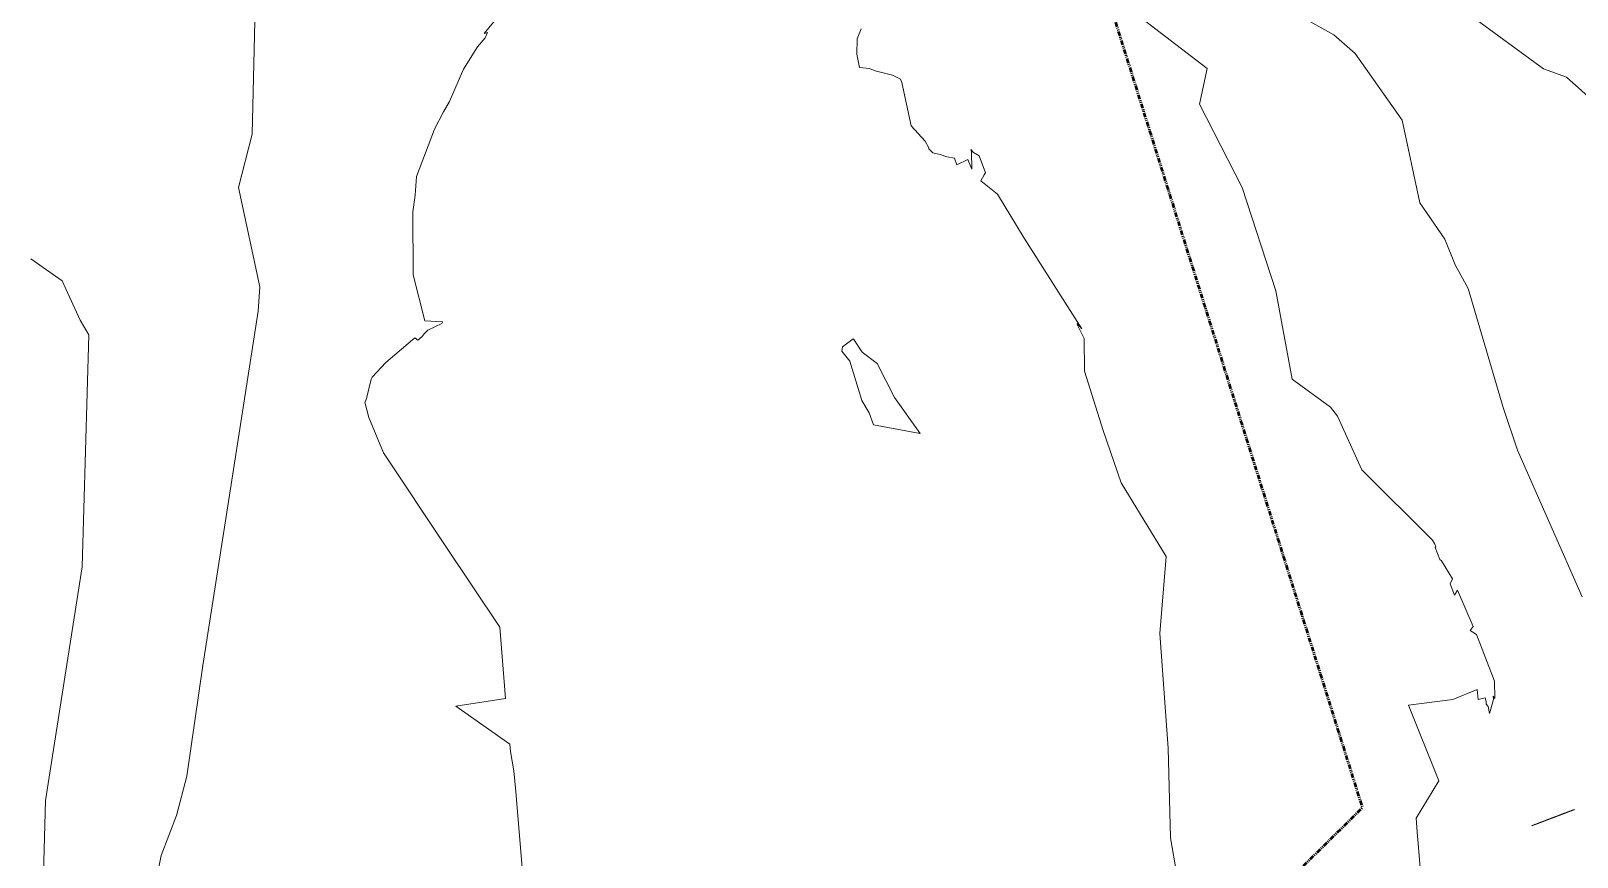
# Model space of a CAD drawing. Header units: metres. Extents: x 808189 to 809552, y 9158146 to 9159172.
# Drawn here: x 808189.3 to 808393, y 9158618.3 to 9158727.2 of the extents above; entities that cross this region are included whole.
import ezdxf

# ---------------------------------------------------------------- set-up
doc = ezdxf.new("R2010")
doc.units = ezdxf.units.M
doc.linetypes.add('ACAD_ISO08W100', pattern=[36, 24, -3, 6, -3])
doc.linetypes.add('PHANTOM2', pattern=[1.25, 0.625, -0.125, 0.125, -0.125, 0.125, -0.125])
doc.layers.add('AA L BOT', color=148, linetype='ACAD_ISO08W100')
doc.layers.add('C-TOPO-MAJR', color=9, linetype='Continuous')

msp = doc.modelspace()

# ---------------------------------------------------------------- linework, layer by layer
at = {"layer": 'AA L BOT', "color": 11, "linetype": 'PHANTOM2', "lineweight": 50, "flags": 128}
msp.add_lwpolyline([(808515.34, 9158149.88), (808502.74, 9158189.44), (808451.49, 9158234.75), (808244.49, 9158368.72), (808210.97, 9158473.14), (808364.74, 9158624.85), (808256.26, 9158970.16), (808266.12, 9159139.59), (808304.1, 9159172.13)], dxfattribs=at)
at = {"layer": 'C-TOPO-MAJR', "color": 9, "linetype": 'Continuous', "lineweight": 5}
for points, elevation in [([(808189.34, 9158532.01), (808195.3, 9158540.4), (808195.76, 9158540.34), (808197.11, 9158545.6), (808197.35, 9158547.82), (808197.21, 9158556.95), (808197.67, 9158560.75), (808197.6, 9158561.15), (808197.63, 9158561.45), (808197.9, 9158562.07), (808198.05, 9158568.57), (808200.76, 9158589.54), (808206.48, 9158618.52), (808208.5, 9158623.81), (808209.86, 9158628.99), (808211.96, 9158643.58), (808215.48, 9158666.01), (808219.28, 9158690.24), (808219.5, 9158693.46), (808216.69, 9158706.56), (808218.48, 9158713.58), (808219.12, 9158741.5)], 2780), ([(808328.53, 9158734.34), (808344.27, 9158722.22), (808343.24, 9158717.53), (808348.89, 9158706.55), (808353.33, 9158692.94), (808355.47, 9158681.29), (808360.52, 9158677.62), (808361.42, 9158676.41), (808364.63, 9158669.35), (808364.64, 9158669.34), (808364.64, 9158669.33), (808373.96, 9158660.07), (808374.25, 9158659.53), (808374.37, 9158659.18), (808374.31, 9158659.11), (808374.93, 9158657.52), (808375.14, 9158657.36), (808376.58, 9158654.97), (808376.29, 9158654.31), (808376.86, 9158652.81), (808377.24, 9158653.49), (808379.33, 9158648.69), (808378.93, 9158648.17), (808379.73, 9158647.63), (808382.14, 9158641.49), (808382.17, 9158639.22), (808381.93, 9158639.51), (808381.98, 9158639.07), (808381.48, 9158637.25), (808381.27, 9158638.17), (808381.04, 9158638.48), (808381, 9158638.81), (808380.9, 9158639.28), (808379.97, 9158639.07), (808379.83, 9158640.39), (808376.64, 9158639.09), (808370.79, 9158638.34), (808374.79, 9158628.35), (808371.78, 9158623.43), (808371.96, 9158621.03), (808372.03, 9158620.62), (808373.21, 9158606.34)], 2750), ([(808251.08, 9158729.35), (808249.03, 9158726.84), (808249.49, 9158726.98), (808249.15, 9158726.27), (808248.18, 9158725.09), (808246.33, 9158722.16), (808244.47, 9158717.88), (808243.66, 9158716.53), (808242.5, 9158714.23), (808240.14, 9158707.99), (808239.97, 9158705.54), (808239.66, 9158703.34), (808239.7, 9158695.03), (808241.23, 9158688.99), (808243.53, 9158688.83), (808243.54, 9158688.82), (808243.46, 9158688.64), (808241.6, 9158687.73), (808241.12, 9158687.28), (808240.89, 9158686.91), (808240.3, 9158686.44), (808239.92, 9158686.74), (808236.08, 9158683.47), (808234.28, 9158681.57), (808234.14, 9158681.31), (808233.5, 9158678.57), (808233.3, 9158678.25), (808233.86, 9158676.22), (808235.8, 9158671.58), (808244.01, 9158659.22), (808251.08, 9158648.61), (808251.87, 9158639.22), (808245.29, 9158638.22), (808252.43, 9158633.21), (808252.51, 9158632.21), (808252.95, 9158629.7), (808253.21, 9158626.94), (808254.37, 9158613.19)], 2770), ([(808393.66, 9158652.62), (808385.17, 9158671.94), (808383.24, 9158677.56), (808378.67, 9158693.25), (808376.96, 9158696.34), (808375.57, 9158699.75), (808372.27, 9158704.53), (808369.97, 9158715.4), (808363.78, 9158724.2), (808360.94, 9158726.65), (808357.38, 9158728.64)], 2740), ([(808397.26, 9158716.04), (808391.61, 9158721.09), (808388.58, 9158722.2), (808379.09, 9158729.13)], 2730), ([(808341.09, 9158611.2), (808339.44, 9158620.83), (808339.13, 9158632.65), (808338.04, 9158647.78), (808338.86, 9158657.93), (808332.95, 9158667.64), (808330.57, 9158674.53), (808328.1, 9158682.33), (808328.09, 9158686.64), (808327.14, 9158688.5), (808327.15, 9158688.63), (808327.78, 9158687.92), (808320.18, 9158699.88), (808316.65, 9158705.65), (808314.48, 9158707.42), (808314.89, 9158708.21), (808315.06, 9158708.48), (808314.26, 9158710.72), (808313.5, 9158711.16), (808313.16, 9158711.56), (808313.25, 9158711.22), (808313.27, 9158708.96), (808312.76, 9158710.25), (808311.29, 9158709.55), (808311, 9158710.42), (808309.96, 9158710.57), (808309.09, 9158710.91), (808308.14, 9158711.1), (808307.63, 9158711.63), (808307.62, 9158711.77), (808307.13, 9158712.65), (808305.3, 9158714.68), (808304.07, 9158720.39), (808303.87, 9158720.83), (808302.84, 9158721.36), (808300.53, 9158721.92), (808299.8, 9158722.21), (808298.49, 9158722.37), (808298.11, 9158724.1), (808298.19, 9158726.13), (808298.68, 9158727.46)], 2760), ([(808189.34, 9158596.24), (808190.61, 9158601.56), (808191.26, 9158625.79), (808196.09, 9158656.57), (808196.95, 9158687.13), (808195.82, 9158689.08), (808193.47, 9158694.25), (808189.34, 9158697.15)], 2790)]:
    msp.add_lwpolyline(points, dxfattribs=dict(at, elevation=elevation))
for points, elevation in [([(808297.2, 9158683.65), (808298.79, 9158678.5), (808299.77, 9158676.84), (808300.3, 9158675.27), (808306.48, 9158674.13), (808303.1, 9158678.86), (808300.79, 9158683.34), (808298.82, 9158684.85), (808297.71, 9158686.52), (808297.63, 9158686.62), (808296.23, 9158685.55), (808296.14, 9158685), (808297.2, 9158683.65)], 2770), ([(808387.04, 9158622.45), (808387.04, 9158622.45), (808387.04, 9158622.45), (808387.04, 9158622.45), (808387.04, 9158622.45), (808387.04, 9158622.45), (808392.64, 9158624.58), (808387.04, 9158622.45)], 2740), ([(808387.04, 9158622.45), (808387.04, 9158622.45), (808387.04, 9158622.45), (808387.04, 9158622.45), (808387.04, 9158622.45), (808387.04, 9158622.45), (808392.62, 9158624.57), (808387.04, 9158622.45)], 2730), ([(808387.04, 9158622.45), (808387.04, 9158622.45), (808387.04, 9158622.45), (808387.04, 9158622.45), (808387.04, 9158622.45), (808387.04, 9158622.45), (808392.58, 9158624.56), (808387.04, 9158622.45)], 2710), ([(808387.04, 9158622.45), (808387.04, 9158622.45), (808387.04, 9158622.45), (808387.04, 9158622.45), (808387.04, 9158622.45), (808387.04, 9158622.45), (808392.6, 9158624.56), (808387.04, 9158622.45)], 2720), ([(808387.04, 9158622.45), (808387.04, 9158622.45), (808387.04, 9158622.45), (808387.04, 9158622.45), (808387.04, 9158622.45), (808387.04, 9158622.45), (808392.56, 9158624.55), (808387.04, 9158622.45)], 2700), ([(808387.04, 9158622.45), (808387.04, 9158622.45), (808387.04, 9158622.45), (808387.04, 9158622.45), (808387.04, 9158622.45), (808387.04, 9158622.45), (808392.54, 9158624.54), (808387.04, 9158622.45)], 2690), ([(808387.04, 9158622.45), (808387.04, 9158622.45), (808387.04, 9158622.45), (808387.04, 9158622.45), (808387.04, 9158622.45), (808387.04, 9158622.45), (808392.5, 9158624.53), (808387.04, 9158622.45)], 2670), ([(808387.04, 9158622.45), (808387.04, 9158622.45), (808387.04, 9158622.45), (808387.04, 9158622.45), (808387.04, 9158622.45), (808387.04, 9158622.45), (808392.52, 9158624.53), (808387.04, 9158622.45)], 2680), ([(808387.04, 9158622.45), (808387.04, 9158622.45), (808387.04, 9158622.45), (808387.04, 9158622.45), (808387.04, 9158622.45), (808387.04, 9158622.45), (808392.48, 9158624.52), (808387.04, 9158622.45)], 2660), ([(808387.04, 9158622.45), (808387.04, 9158622.45), (808387.04, 9158622.45), (808387.04, 9158622.45), (808387.04, 9158622.45), (808387.04, 9158622.45), (808392.46, 9158624.51), (808387.04, 9158622.45)], 2650), ([(808387.04, 9158622.45), (808387.04, 9158622.45), (808387.04, 9158622.45), (808387.04, 9158622.45), (808387.04, 9158622.45), (808387.04, 9158622.45), (808392.44, 9158624.5), (808387.04, 9158622.45)], 2640), ([(808387.04, 9158622.45), (808387.04, 9158622.45), (808387.04, 9158622.45), (808387.04, 9158622.45), (808387.04, 9158622.45), (808387.04, 9158622.45), (808392.39, 9158624.49), (808387.04, 9158622.45)], 2620), ([(808387.04, 9158622.45), (808387.04, 9158622.45), (808387.04, 9158622.45), (808387.04, 9158622.45), (808387.04, 9158622.45), (808387.04, 9158622.45), (808392.41, 9158624.49), (808387.04, 9158622.45)], 2630), ([(808387.04, 9158622.45), (808387.04, 9158622.45), (808387.04, 9158622.45), (808387.04, 9158622.45), (808387.04, 9158622.45), (808387.04, 9158622.45), (808392.37, 9158624.48), (808387.04, 9158622.45)], 2610), ([(808387.04, 9158622.45), (808387.04, 9158622.45), (808387.04, 9158622.45), (808387.04, 9158622.45), (808387.04, 9158622.45), (808387.04, 9158622.45), (808392.35, 9158624.47), (808387.04, 9158622.45)], 2600), ([(808387.04, 9158622.45), (808387.04, 9158622.45), (808387.04, 9158622.45), (808387.04, 9158622.45), (808387.04, 9158622.45), (808387.04, 9158622.45), (808392.31, 9158624.46), (808387.04, 9158622.45)], 2580), ([(808387.04, 9158622.45), (808387.04, 9158622.45), (808387.04, 9158622.45), (808387.04, 9158622.45), (808387.04, 9158622.45), (808387.04, 9158622.45), (808392.33, 9158624.46), (808387.04, 9158622.45)], 2590), ([(808387.04, 9158622.45), (808387.04, 9158622.45), (808387.04, 9158622.45), (808387.04, 9158622.45), (808387.04, 9158622.45), (808387.04, 9158622.45), (808392.29, 9158624.45), (808387.04, 9158622.45)], 2570), ([(808387.04, 9158622.45), (808387.04, 9158622.45), (808387.04, 9158622.45), (808387.04, 9158622.45), (808387.04, 9158622.45), (808387.04, 9158622.45), (808392.27, 9158624.44), (808387.04, 9158622.45)], 2560), ([(808387.04, 9158622.45), (808387.04, 9158622.45), (808387.04, 9158622.45), (808387.04, 9158622.45), (808387.04, 9158622.45), (808387.04, 9158622.45), (808392.25, 9158624.43), (808387.04, 9158622.45)], 2550), ([(808387.04, 9158622.45), (808387.04, 9158622.45), (808387.04, 9158622.45), (808387.04, 9158622.45), (808387.04, 9158622.45), (808387.04, 9158622.45), (808392.21, 9158624.42), (808387.04, 9158622.45)], 2530), ([(808387.04, 9158622.45), (808387.04, 9158622.45), (808387.04, 9158622.45), (808387.04, 9158622.45), (808387.04, 9158622.45), (808387.04, 9158622.45), (808392.23, 9158624.42), (808387.04, 9158622.45)], 2540), ([(808387.04, 9158622.45), (808387.04, 9158622.45), (808387.04, 9158622.45), (808387.04, 9158622.45), (808387.04, 9158622.45), (808387.04, 9158622.45), (808392.19, 9158624.41), (808387.04, 9158622.45)], 2520), ([(808387.04, 9158622.45), (808387.04, 9158622.45), (808387.04, 9158622.45), (808387.04, 9158622.45), (808387.04, 9158622.45), (808387.04, 9158622.45), (808392.17, 9158624.4), (808387.04, 9158622.45)], 2510), ([(808387.04, 9158622.45), (808387.04, 9158622.45), (808387.04, 9158622.45), (808387.04, 9158622.45), (808392.13, 9158624.39), (808387.04, 9158622.45)], 2490), ([(808387.04, 9158622.45), (808387.04, 9158622.45), (808387.04, 9158622.45), (808387.04, 9158622.45), (808387.04, 9158622.45), (808387.04, 9158622.45), (808392.15, 9158624.39), (808387.04, 9158622.45)], 2500), ([(808387.04, 9158622.45), (808387.04, 9158622.45), (808387.04, 9158622.45), (808387.04, 9158622.45), (808392.11, 9158624.38), (808387.04, 9158622.45)], 2480), ([(808387.04, 9158622.45), (808387.04, 9158622.45), (808387.04, 9158622.45), (808387.04, 9158622.45), (808392.09, 9158624.37), (808387.04, 9158622.45)], 2470), ([(808387.04, 9158622.45), (808387.04, 9158622.45), (808387.04, 9158622.45), (808387.04, 9158622.45), (808392.07, 9158624.36), (808387.04, 9158622.45)], 2460), ([(808387.04, 9158622.45), (808387.04, 9158622.45), (808387.04, 9158622.45), (808387.04, 9158622.45), (808392.03, 9158624.35), (808387.04, 9158622.45)], 2440), ([(808387.04, 9158622.45), (808387.04, 9158622.45), (808387.04, 9158622.45), (808387.04, 9158622.45), (808392.05, 9158624.35), (808387.04, 9158622.45)], 2450), ([(808387.04, 9158622.45), (808387.04, 9158622.45), (808387.04, 9158622.45), (808387.04, 9158622.45), (808392.01, 9158624.34), (808387.04, 9158622.45)], 2430), ([(808387.04, 9158622.45), (808387.04, 9158622.45), (808387.04, 9158622.45), (808387.04, 9158622.45), (808391.99, 9158624.33), (808387.04, 9158622.45)], 2420), ([(808387.04, 9158622.45), (808387.04, 9158622.45), (808387.04, 9158622.45), (808387.04, 9158622.45), (808391.94, 9158624.32), (808387.04, 9158622.45)], 2400), ([(808387.04, 9158622.45), (808387.04, 9158622.45), (808387.04, 9158622.45), (808387.04, 9158622.45), (808391.96, 9158624.32), (808387.04, 9158622.45)], 2410), ([(808387.04, 9158622.45), (808387.04, 9158622.45), (808387.04, 9158622.45), (808387.04, 9158622.45), (808391.92, 9158624.31), (808387.04, 9158622.45)], 2390), ([(808387.04, 9158622.45), (808387.04, 9158622.45), (808387.04, 9158622.45), (808387.04, 9158622.45), (808391.9, 9158624.3), (808387.04, 9158622.45)], 2380), ([(808387.04, 9158622.45), (808387.04, 9158622.45), (808387.04, 9158622.45), (808387.04, 9158622.45), (808391.88, 9158624.29), (808387.04, 9158622.45)], 2370), ([(808387.04, 9158622.45), (808387.04, 9158622.45), (808387.04, 9158622.45), (808387.04, 9158622.45), (808391.84, 9158624.28), (808387.04, 9158622.45)], 2350), ([(808387.04, 9158622.45), (808387.04, 9158622.45), (808387.04, 9158622.45), (808387.04, 9158622.45), (808391.86, 9158624.28), (808387.04, 9158622.45)], 2360), ([(808387.04, 9158622.45), (808387.04, 9158622.45), (808387.04, 9158622.45), (808387.04, 9158622.45), (808391.82, 9158624.27), (808387.04, 9158622.45)], 2340), ([(808387.04, 9158622.45), (808387.04, 9158622.45), (808387.04, 9158622.45), (808387.04, 9158622.45), (808391.8, 9158624.26), (808387.04, 9158622.45)], 2330), ([(808387.04, 9158622.45), (808387.04, 9158622.45), (808387.04, 9158622.45), (808387.04, 9158622.45), (808391.76, 9158624.25), (808387.04, 9158622.45)], 2310), ([(808387.04, 9158622.45), (808387.04, 9158622.45), (808387.04, 9158622.45), (808387.04, 9158622.45), (808391.78, 9158624.25), (808387.04, 9158622.45)], 2320), ([(808387.04, 9158622.45), (808387.04, 9158622.45), (808387.04, 9158622.45), (808387.04, 9158622.45), (808391.74, 9158624.24), (808387.04, 9158622.45)], 2300), ([(808387.04, 9158622.45), (808387.04, 9158622.45), (808387.04, 9158622.45), (808387.04, 9158622.45), (808391.72, 9158624.23), (808387.04, 9158622.45)], 2290), ([(808387.04, 9158622.45), (808387.04, 9158622.45), (808387.04, 9158622.45), (808387.04, 9158622.45), (808391.7, 9158624.22), (808387.04, 9158622.45)], 2280), ([(808387.04, 9158622.45), (808387.04, 9158622.45), (808387.04, 9158622.45), (808387.04, 9158622.45), (808391.66, 9158624.21), (808387.04, 9158622.45)], 2260), ([(808387.04, 9158622.45), (808387.04, 9158622.45), (808387.04, 9158622.45), (808387.04, 9158622.45), (808391.68, 9158624.21), (808387.04, 9158622.45)], 2270), ([(808387.04, 9158622.45), (808387.04, 9158622.45), (808387.04, 9158622.45), (808387.04, 9158622.45), (808391.64, 9158624.2), (808387.04, 9158622.45)], 2250), ([(808387.04, 9158622.45), (808387.04, 9158622.45), (808387.04, 9158622.45), (808387.04, 9158622.45), (808391.62, 9158624.19), (808387.04, 9158622.45)], 2240), ([(808387.04, 9158622.45), (808387.04, 9158622.45), (808387.04, 9158622.45), (808387.04, 9158622.45), (808391.58, 9158624.18), (808387.04, 9158622.45)], 2220), ([(808387.04, 9158622.45), (808387.04, 9158622.45), (808387.04, 9158622.45), (808387.04, 9158622.45), (808391.6, 9158624.18), (808387.04, 9158622.45)], 2230), ([(808387.04, 9158622.45), (808387.04, 9158622.45), (808387.04, 9158622.45), (808387.04, 9158622.45), (808391.56, 9158624.17), (808387.04, 9158622.45)], 2210), ([(808387.04, 9158622.45), (808387.04, 9158622.45), (808387.04, 9158622.45), (808387.04, 9158622.45), (808391.54, 9158624.16), (808387.04, 9158622.45)], 2200), ([(808387.04, 9158622.45), (808387.04, 9158622.45), (808387.04, 9158622.45), (808387.04, 9158622.45), (808391.49, 9158624.15), (808387.04, 9158622.45)], 2180), ([(808387.04, 9158622.45), (808387.04, 9158622.45), (808387.04, 9158622.45), (808387.04, 9158622.45), (808391.51, 9158624.15), (808387.04, 9158622.45)], 2190), ([(808387.04, 9158622.45), (808387.04, 9158622.45), (808387.04, 9158622.45), (808387.04, 9158622.45), (808391.47, 9158624.14), (808387.04, 9158622.45)], 2170), ([(808387.04, 9158622.45), (808387.04, 9158622.45), (808387.04, 9158622.45), (808387.04, 9158622.45), (808391.45, 9158624.13), (808387.04, 9158622.45)], 2160), ([(808387.04, 9158622.45), (808387.04, 9158622.45), (808387.04, 9158622.45), (808387.04, 9158622.45), (808391.43, 9158624.12), (808387.04, 9158622.45)], 2150), ([(808387.04, 9158622.45), (808387.04, 9158622.45), (808387.04, 9158622.45), (808387.04, 9158622.45), (808391.39, 9158624.11), (808387.04, 9158622.45)], 2130), ([(808387.04, 9158622.45), (808387.04, 9158622.45), (808387.04, 9158622.45), (808387.04, 9158622.45), (808391.41, 9158624.11), (808387.04, 9158622.45)], 2140), ([(808387.04, 9158622.45), (808387.04, 9158622.45), (808387.04, 9158622.45), (808387.04, 9158622.45), (808391.37, 9158624.1), (808387.04, 9158622.45)], 2120), ([(808387.04, 9158622.45), (808387.04, 9158622.45), (808387.04, 9158622.45), (808387.04, 9158622.45), (808391.35, 9158624.09), (808387.04, 9158622.45)], 2110), ([(808387.04, 9158622.45), (808387.04, 9158622.45), (808387.04, 9158622.45), (808387.04, 9158622.45), (808391.31, 9158624.08), (808387.04, 9158622.45)], 2090), ([(808387.04, 9158622.45), (808387.04, 9158622.45), (808387.04, 9158622.45), (808387.04, 9158622.45), (808391.33, 9158624.08), (808387.04, 9158622.45)], 2100), ([(808387.04, 9158622.45), (808387.04, 9158622.45), (808387.04, 9158622.45), (808387.04, 9158622.45), (808391.29, 9158624.07), (808387.04, 9158622.45)], 2080), ([(808387.04, 9158622.45), (808387.04, 9158622.45), (808387.04, 9158622.45), (808387.04, 9158622.45), (808391.27, 9158624.06), (808387.04, 9158622.45)], 2070), ([(808387.04, 9158622.45), (808387.04, 9158622.45), (808387.04, 9158622.45), (808387.04, 9158622.45), (808391.25, 9158624.05), (808387.04, 9158622.45)], 2060), ([(808387.04, 9158622.45), (808387.04, 9158622.45), (808387.04, 9158622.45), (808387.04, 9158622.45), (808391.21, 9158624.04), (808387.04, 9158622.45)], 2040), ([(808387.04, 9158622.45), (808387.04, 9158622.45), (808387.04, 9158622.45), (808387.04, 9158622.45), (808391.23, 9158624.04), (808387.04, 9158622.45)], 2050), ([(808387.04, 9158622.45), (808387.04, 9158622.45), (808387.04, 9158622.45), (808387.04, 9158622.45), (808391.19, 9158624.03), (808387.04, 9158622.45)], 2030), ([(808387.04, 9158622.45), (808387.04, 9158622.45), (808387.04, 9158622.45), (808387.04, 9158622.45), (808391.17, 9158624.02), (808387.04, 9158622.45)], 2020), ([(808387.04, 9158622.45), (808387.04, 9158622.45), (808387.04, 9158622.45), (808387.04, 9158622.45), (808391.15, 9158624.01), (808387.04, 9158622.45)], 2010), ([(808387.04, 9158622.45), (808387.04, 9158622.45), (808387.04, 9158622.45), (808387.04, 9158622.45), (808391.11, 9158624), (808387.04, 9158622.45)], 1990), ([(808387.04, 9158622.45), (808387.04, 9158622.45), (808387.04, 9158622.45), (808387.04, 9158622.45), (808391.06, 9158623.98), (808387.04, 9158622.45)], 1970), ([(808387.04, 9158622.45), (808387.04, 9158622.45), (808387.04, 9158622.45), (808387.04, 9158622.45), (808391.02, 9158623.97), (808387.04, 9158622.45)], 1950), ([(808387.04, 9158622.45), (808387.04, 9158622.45), (808387.04, 9158622.45), (808387.04, 9158622.45), (808391.04, 9158623.97), (808387.04, 9158622.45)], 1960), ([(808387.04, 9158622.45), (808387.04, 9158622.45), (808387.04, 9158622.45), (808387.04, 9158622.45), (808391, 9158623.96), (808387.04, 9158622.45)], 1940), ([(808387.04, 9158622.45), (808387.04, 9158622.45), (808387.04, 9158622.45), (808387.04, 9158622.45), (808390.94, 9158623.94), (808387.04, 9158622.45)], 1910), ([(808387.04, 9158622.45), (808387.04, 9158622.45), (808387.04, 9158622.45), (808387.04, 9158622.45), (808390.96, 9158623.94), (808387.04, 9158622.45)], 1920), ([(808387.04, 9158622.45), (808387.04, 9158622.45), (808387.04, 9158622.45), (808387.04, 9158622.45), (808390.92, 9158623.93), (808387.04, 9158622.45)], 1900), ([(808387.04, 9158622.45), (808387.04, 9158622.45), (808387.04, 9158622.45), (808387.04, 9158622.45), (808390.9, 9158623.92), (808387.04, 9158622.45)], 1890), ([(808387.04, 9158622.45), (808387.04, 9158622.45), (808387.04, 9158622.45), (808387.04, 9158622.45), (808390.86, 9158623.9), (808387.04, 9158622.45)], 1870), ([(808387.04, 9158622.45), (808387.04, 9158622.45), (808387.04, 9158622.45), (808387.04, 9158622.45), (808390.82, 9158623.89), (808387.04, 9158622.45)], 1850), ([(808387.04, 9158622.45), (808387.04, 9158622.45), (808387.04, 9158622.45), (808387.04, 9158622.45), (808390.8, 9158623.88), (808387.04, 9158622.45)], 1840), ([(808387.04, 9158622.45), (808387.04, 9158622.45), (808387.04, 9158622.45), (808387.04, 9158622.45), (808390.76, 9158623.87), (808387.04, 9158622.45)], 1820), ([(808387.04, 9158622.45), (808387.04, 9158622.45), (808387.04, 9158622.45), (808387.04, 9158622.45), (808390.78, 9158623.87), (808387.04, 9158622.45)], 1830), ([(808387.04, 9158622.45), (808387.04, 9158622.45), (808387.04, 9158622.45), (808387.04, 9158622.45), (808390.72, 9158623.85), (808387.04, 9158622.45)], 1800), ([(808387.04, 9158622.45), (808387.04, 9158622.45), (808387.04, 9158622.45), (808387.04, 9158622.45), (808390.7, 9158623.84), (808387.04, 9158622.45)], 1790), ([(808387.04, 9158622.45), (808387.04, 9158622.45), (808387.04, 9158622.45), (808387.04, 9158622.45), (808390.66, 9158623.83), (808387.04, 9158622.45)], 1770), ([(808387.04, 9158622.45), (808387.04, 9158622.45), (808387.04, 9158622.45), (808387.04, 9158622.45), (808390.68, 9158623.83), (808387.04, 9158622.45)], 1780), ([(808387.04, 9158622.45), (808387.04, 9158622.45), (808387.04, 9158622.45), (808387.04, 9158622.45), (808390.62, 9158623.81), (808387.04, 9158622.45)], 1750), ([(808387.04, 9158622.45), (808387.04, 9158622.45), (808387.04, 9158622.45), (808387.04, 9158622.45), (808390.57, 9158623.8), (808387.04, 9158622.45)], 1730), ([(808387.04, 9158622.45), (808387.04, 9158622.45), (808387.04, 9158622.45), (808387.04, 9158622.45), (808390.55, 9158623.79), (808387.04, 9158622.45)], 1720), ([(808387.04, 9158622.45), (808387.04, 9158622.45), (808387.04, 9158622.45), (808387.04, 9158622.45), (808390.53, 9158623.78), (808387.04, 9158622.45)], 1710), ([(808387.04, 9158622.45), (808387.04, 9158622.45), (808387.04, 9158622.45), (808387.04, 9158622.45), (808390.51, 9158623.77), (808387.04, 9158622.45)], 1700), ([(808387.04, 9158622.45), (808387.04, 9158622.45), (808387.04, 9158622.45), (808387.04, 9158622.45), (808390.47, 9158623.76), (808387.04, 9158622.45)], 1680), ([(808387.04, 9158622.45), (808387.04, 9158622.45), (808387.04, 9158622.45), (808387.04, 9158622.45), (808390.45, 9158623.75), (808387.04, 9158622.45)], 1670), ([(808387.04, 9158622.45), (808387.04, 9158622.45), (808387.04, 9158622.45), (808387.04, 9158622.45), (808390.43, 9158623.74), (808387.04, 9158622.45)], 1660), ([(808387.04, 9158622.45), (808387.04, 9158622.45), (808387.04, 9158622.45), (808387.04, 9158622.45), (808390.41, 9158623.73), (808387.04, 9158622.45)], 1650), ([(808387.04, 9158622.45), (808387.04, 9158622.45), (808387.04, 9158622.45), (808387.04, 9158622.45), (808390.37, 9158623.72), (808387.04, 9158622.45)], 1630), ([(808387.04, 9158622.45), (808387.04, 9158622.45), (808387.04, 9158622.45), (808387.04, 9158622.45), (808390.31, 9158623.7), (808387.04, 9158622.45)], 1600), ([(808387.04, 9158622.45), (808387.04, 9158622.45), (808387.04, 9158622.45), (808387.04, 9158622.45), (808390.33, 9158623.7), (808387.04, 9158622.45)], 1610), ([(808387.04, 9158622.45), (808387.04, 9158622.45), (808387.04, 9158622.45), (808387.04, 9158622.45), (808390.29, 9158623.69), (808387.04, 9158622.45)], 1590), ([(808387.04, 9158622.45), (808387.04, 9158622.45), (808387.04, 9158622.45), (808387.04, 9158622.45), (808390.27, 9158623.68), (808387.04, 9158622.45)], 1580), ([(808387.04, 9158622.45), (808387.04, 9158622.45), (808387.04, 9158622.45), (808387.04, 9158622.45), (808390.21, 9158623.66), (808387.04, 9158622.45)], 1550), ([(808387.04, 9158622.45), (808387.04, 9158622.45), (808387.04, 9158622.45), (808387.04, 9158622.45), (808390.23, 9158623.66), (808387.04, 9158622.45)], 1560), ([(808387.04, 9158622.45), (808387.04, 9158622.45), (808387.04, 9158622.45), (808387.04, 9158622.45), (808390.19, 9158623.65), (808387.04, 9158622.45)], 1540), ([(808387.04, 9158622.45), (808387.04, 9158622.45), (808387.04, 9158622.45), (808387.04, 9158622.45), (808390.17, 9158623.64), (808387.04, 9158622.45)], 1530), ([(808387.04, 9158622.45), (808387.04, 9158622.45), (808387.04, 9158622.45), (808387.04, 9158622.45), (808390.12, 9158623.63), (808387.04, 9158622.45)], 1510), ([(808387.04, 9158622.45), (808387.04, 9158622.45), (808387.04, 9158622.45), (808387.04, 9158622.45), (808390.08, 9158623.61), (808387.04, 9158622.45)], 1490), ([(808387.04, 9158622.45), (808387.04, 9158622.45), (808387.04, 9158622.45), (808387.04, 9158622.45), (808390.06, 9158623.6), (808387.04, 9158622.45)], 1480), ([(808387.04, 9158622.45), (808387.04, 9158622.45), (808387.04, 9158622.45), (808387.04, 9158622.45), (808390.02, 9158623.59), (808387.04, 9158622.45)], 1460), ([(808387.04, 9158622.45), (808387.04, 9158622.45), (808387.04, 9158622.45), (808387.04, 9158622.45), (808390.04, 9158623.59), (808387.04, 9158622.45)], 1470), ([(808387.04, 9158622.45), (808387.04, 9158622.45), (808387.04, 9158622.45), (808387.04, 9158622.45), (808389.98, 9158623.57), (808387.04, 9158622.45)], 1440), ([(808387.04, 9158622.45), (808387.04, 9158622.45), (808387.04, 9158622.45), (808387.04, 9158622.45), (808389.94, 9158623.56), (808387.04, 9158622.45)], 1420), ([(808387.04, 9158622.45), (808387.04, 9158622.45), (808387.04, 9158622.45), (808387.04, 9158622.45), (808389.96, 9158623.56), (808387.04, 9158622.45)], 1430), ([(808387.04, 9158622.45), (808387.04, 9158622.45), (808387.04, 9158622.45), (808387.04, 9158622.45), (808389.92, 9158623.55), (808387.04, 9158622.45)], 1410), ([(808387.04, 9158622.45), (808387.04, 9158622.45), (808387.04, 9158622.45), (808387.04, 9158622.45), (808389.88, 9158623.53), (808387.04, 9158622.45)], 1390), ([(808387.04, 9158622.45), (808387.04, 9158622.45), (808387.04, 9158622.45), (808387.04, 9158622.45), (808389.84, 9158623.52), (808387.04, 9158622.45)], 1370), ([(808387.04, 9158622.45), (808387.04, 9158622.45), (808387.04, 9158622.45), (808387.04, 9158622.45), (808389.82, 9158623.51), (808387.04, 9158622.45)], 1360), ([(808387.04, 9158622.45), (808387.04, 9158622.45), (808387.04, 9158622.45), (808387.04, 9158622.45), (808389.8, 9158623.5), (808387.04, 9158622.45)], 1350), ([(808387.04, 9158622.45), (808387.04, 9158622.45), (808387.04, 9158622.45), (808387.04, 9158622.45), (808389.76, 9158623.49), (808387.04, 9158622.45)], 1330), ([(808387.04, 9158622.45), (808387.04, 9158622.45), (808387.04, 9158622.45), (808387.04, 9158622.45), (808389.78, 9158623.49), (808387.04, 9158622.45)], 1340), ([(808387.04, 9158622.45), (808387.04, 9158622.45), (808387.04, 9158622.45), (808387.04, 9158622.45), (808389.74, 9158623.48), (808387.04, 9158622.45)], 1320), ([(808387.04, 9158622.45), (808387.04, 9158622.45), (808387.04, 9158622.45), (808387.04, 9158622.45), (808389.72, 9158623.47), (808387.04, 9158622.45)], 1310), ([(808387.04, 9158622.45), (808387.04, 9158622.45), (808387.04, 9158622.45), (808387.04, 9158622.45), (808389.69, 9158623.46), (808387.04, 9158622.45)], 1300), ([(808387.04, 9158622.45), (808387.04, 9158622.45), (808387.04, 9158622.45), (808387.04, 9158622.45), (808389.65, 9158623.45), (808387.04, 9158622.45)], 1280), ([(808387.04, 9158622.45), (808387.04, 9158622.45), (808387.04, 9158622.45), (808387.04, 9158622.45), (808389.67, 9158623.45), (808387.04, 9158622.45)], 1290), ([(808387.04, 9158622.45), (808387.04, 9158622.45), (808387.04, 9158622.45), (808387.04, 9158622.45), (808389.63, 9158623.44), (808387.04, 9158622.45)], 1270), ([(808387.04, 9158622.45), (808387.04, 9158622.45), (808387.04, 9158622.45), (808387.04, 9158622.45), (808389.61, 9158623.43), (808387.04, 9158622.45)], 1260), ([(808387.04, 9158622.45), (808387.04, 9158622.45), (808387.04, 9158622.45), (808387.04, 9158622.45), (808389.57, 9158623.42), (808387.04, 9158622.45)], 1240), ([(808387.04, 9158622.45), (808387.04, 9158622.45), (808387.04, 9158622.45), (808387.04, 9158622.45), (808389.59, 9158623.42), (808387.04, 9158622.45)], 1250), ([(808387.04, 9158622.45), (808387.04, 9158622.45), (808387.04, 9158622.45), (808387.04, 9158622.45), (808389.55, 9158623.41), (808387.04, 9158622.45)], 1230), ([(808387.04, 9158622.45), (808387.04, 9158622.45), (808387.04, 9158622.45), (808387.04, 9158622.45), (808389.53, 9158623.4), (808387.04, 9158622.45)], 1220), ([(808387.04, 9158622.45), (808387.04, 9158622.45), (808387.04, 9158622.45), (808387.04, 9158622.45), (808389.51, 9158623.39), (808387.04, 9158622.45)], 1210), ([(808387.04, 9158622.45), (808387.04, 9158622.45), (808387.04, 9158622.45), (808387.04, 9158622.45), (808389.47, 9158623.38), (808387.04, 9158622.45)], 1190), ([(808387.04, 9158622.45), (808387.04, 9158622.45), (808387.04, 9158622.45), (808387.04, 9158622.45), (808389.49, 9158623.38), (808387.04, 9158622.45)], 1200), ([(808387.04, 9158622.45), (808387.04, 9158622.45), (808387.04, 9158622.45), (808387.04, 9158622.45), (808389.45, 9158623.37), (808387.04, 9158622.45)], 1180), ([(808387.04, 9158622.45), (808387.04, 9158622.45), (808387.04, 9158622.45), (808387.04, 9158622.45), (808389.43, 9158623.36), (808387.04, 9158622.45)], 1170), ([(808387.04, 9158622.45), (808387.04, 9158622.45), (808387.04, 9158622.45), (808387.04, 9158622.45), (808389.39, 9158623.35), (808387.04, 9158622.45)], 1150), ([(808387.04, 9158622.45), (808387.04, 9158622.45), (808387.04, 9158622.45), (808387.04, 9158622.45), (808389.41, 9158623.35), (808387.04, 9158622.45)], 1160), ([(808387.04, 9158622.45), (808387.04, 9158622.45), (808387.04, 9158622.45), (808387.04, 9158622.45), (808389.37, 9158623.34), (808387.04, 9158622.45)], 1140), ([(808387.04, 9158622.45), (808387.04, 9158622.45), (808387.04, 9158622.45), (808387.04, 9158622.45), (808389.35, 9158623.33), (808387.04, 9158622.45)], 1130), ([(808387.04, 9158622.45), (808387.04, 9158622.45), (808387.04, 9158622.45), (808387.04, 9158622.45), (808389.33, 9158623.32), (808387.04, 9158622.45)], 1120), ([(808387.04, 9158622.45), (808387.04, 9158622.45), (808387.04, 9158622.45), (808387.04, 9158622.45), (808389.29, 9158623.31), (808387.04, 9158622.45)], 1100), ([(808387.04, 9158622.45), (808387.04, 9158622.45), (808387.04, 9158622.45), (808387.04, 9158622.45), (808389.31, 9158623.31), (808387.04, 9158622.45)], 1110), ([(808387.04, 9158622.45), (808387.04, 9158622.45), (808387.04, 9158622.45), (808387.04, 9158622.45), (808389.27, 9158623.3), (808387.04, 9158622.45)], 1090), ([(808387.04, 9158622.45), (808387.04, 9158622.45), (808387.04, 9158622.45), (808387.04, 9158622.45), (808389.24, 9158623.29), (808387.04, 9158622.45)], 1080), ([(808387.04, 9158622.45), (808387.04, 9158622.45), (808387.04, 9158622.45), (808387.04, 9158622.45), (808389.2, 9158623.28), (808387.04, 9158622.45)], 1060), ([(808387.04, 9158622.45), (808387.04, 9158622.45), (808387.04, 9158622.45), (808387.04, 9158622.45), (808389.22, 9158623.28), (808387.04, 9158622.45)], 1070), ([(808387.04, 9158622.45), (808387.04, 9158622.45), (808387.04, 9158622.45), (808387.04, 9158622.45), (808389.18, 9158623.27), (808387.04, 9158622.45)], 1050), ([(808387.04, 9158622.45), (808387.04, 9158622.45), (808387.04, 9158622.45), (808387.04, 9158622.45), (808389.16, 9158623.26), (808387.04, 9158622.45)], 1040), ([(808387.04, 9158622.45), (808387.04, 9158622.45), (808387.04, 9158622.45), (808387.04, 9158622.45), (808389.12, 9158623.25), (808387.04, 9158622.45)], 1020), ([(808387.04, 9158622.45), (808387.04, 9158622.45), (808387.04, 9158622.45), (808387.04, 9158622.45), (808389.14, 9158623.25), (808387.04, 9158622.45)], 1030), ([(808387.04, 9158622.45), (808387.04, 9158622.45), (808387.04, 9158622.45), (808387.04, 9158622.45), (808389.06, 9158623.22), (808387.04, 9158622.45)], 990), ([(808387.04, 9158622.45), (808387.04, 9158622.45), (808387.04, 9158622.45), (808387.04, 9158622.45), (808389.02, 9158623.21), (808387.04, 9158622.45)], 970), ([(808387.04, 9158622.45), (808387.04, 9158622.45), (808387.04, 9158622.45), (808387.04, 9158622.45), (808389.04, 9158623.21), (808387.04, 9158622.45)], 980), ([(808387.04, 9158622.45), (808387.04, 9158622.45), (808387.04, 9158622.45), (808387.04, 9158622.45), (808389, 9158623.2), (808387.04, 9158622.45)], 960), ([(808387.04, 9158622.45), (808387.04, 9158622.45), (808387.04, 9158622.45), (808387.04, 9158622.45), (808388.94, 9158623.18), (808387.04, 9158622.45)], 930), ([(808387.04, 9158622.45), (808387.04, 9158622.45), (808387.04, 9158622.45), (808387.04, 9158622.45), (808388.96, 9158623.18), (808387.04, 9158622.45)], 940), ([(808387.04, 9158622.45), (808387.04, 9158622.45), (808387.04, 9158622.45), (808387.04, 9158622.45), (808388.92, 9158623.17), (808387.04, 9158622.45)], 920), ([(808387.04, 9158622.45), (808387.04, 9158622.45), (808387.04, 9158622.45), (808387.04, 9158622.45), (808388.9, 9158623.16), (808387.04, 9158622.45)], 910), ([(808387.04, 9158622.45), (808387.04, 9158622.45), (808387.04, 9158622.45), (808387.04, 9158622.45), (808388.88, 9158623.15), (808387.04, 9158622.45)], 900), ([(808387.04, 9158622.45), (808387.04, 9158622.45), (808387.04, 9158622.45), (808387.04, 9158622.45), (808388.84, 9158623.14), (808387.04, 9158622.45)], 880), ([(808387.04, 9158622.45), (808387.04, 9158622.45), (808387.04, 9158622.45), (808387.04, 9158622.45), (808388.82, 9158623.13), (808387.04, 9158622.45)], 870), ([(808387.04, 9158622.45), (808387.04, 9158622.45), (808387.04, 9158622.45), (808387.04, 9158622.45), (808388.79, 9158623.12), (808387.04, 9158622.45)], 860), ([(808387.04, 9158622.45), (808387.04, 9158622.45), (808387.04, 9158622.45), (808387.04, 9158622.45), (808388.75, 9158623.11), (808387.04, 9158622.45)], 840), ([(808387.04, 9158622.45), (808387.04, 9158622.45), (808387.04, 9158622.45), (808387.04, 9158622.45), (808388.77, 9158623.11), (808387.04, 9158622.45)], 850), ([(808387.04, 9158622.45), (808387.04, 9158622.45), (808387.04, 9158622.45), (808387.04, 9158622.45), (808388.71, 9158623.09), (808387.04, 9158622.45)], 820), ([(808387.04, 9158622.45), (808387.04, 9158622.45), (808387.04, 9158622.45), (808387.04, 9158622.45), (808388.69, 9158623.08), (808387.04, 9158622.45)], 810), ([(808387.04, 9158622.45), (808387.04, 9158622.45), (808387.04, 9158622.45), (808387.04, 9158622.45), (808388.65, 9158623.07), (808387.04, 9158622.45)], 790), ([(808387.04, 9158622.45), (808387.04, 9158622.45), (808387.04, 9158622.45), (808387.04, 9158622.45), (808388.67, 9158623.07), (808387.04, 9158622.45)], 800), ([(808387.04, 9158622.45), (808387.04, 9158622.45), (808387.04, 9158622.45), (808387.04, 9158622.45), (808388.63, 9158623.06), (808387.04, 9158622.45)], 780), ([(808387.04, 9158622.45), (808387.04, 9158622.45), (808387.04, 9158622.45), (808387.04, 9158622.45), (808388.57, 9158623.04), (808387.04, 9158622.45)], 750), ([(808387.04, 9158622.45), (808387.04, 9158622.45), (808387.04, 9158622.45), (808387.04, 9158622.45), (808388.59, 9158623.04), (808387.04, 9158622.45)], 760), ([(808387.04, 9158622.45), (808387.04, 9158622.45), (808387.04, 9158622.45), (808387.04, 9158622.45), (808388.55, 9158623.03), (808387.04, 9158622.45)], 740), ([(808387.04, 9158622.45), (808387.04, 9158622.45), (808387.04, 9158622.45), (808387.04, 9158622.45), (808388.53, 9158623.02), (808387.04, 9158622.45)], 730), ([(808387.04, 9158622.45), (808387.04, 9158622.45), (808387.04, 9158622.45), (808387.04, 9158622.45), (808388.51, 9158623.01), (808387.04, 9158622.45)], 720), ([(808387.04, 9158622.45), (808387.04, 9158622.45), (808387.04, 9158622.45), (808387.04, 9158622.45), (808388.47, 9158623), (808387.04, 9158622.45)], 700), ([(808387.04, 9158622.45), (808387.04, 9158622.45), (808387.04, 9158622.45), (808387.04, 9158622.45), (808388.45, 9158622.99), (808387.04, 9158622.45)], 690), ([(808387.04, 9158622.45), (808387.04, 9158622.45), (808387.04, 9158622.45), (808387.04, 9158622.45), (808388.43, 9158622.98), (808387.04, 9158622.45)], 680), ([(808387.04, 9158622.45), (808387.04, 9158622.45), (808387.04, 9158622.45), (808387.04, 9158622.45), (808388.39, 9158622.97), (808387.04, 9158622.45)], 660), ([(808387.04, 9158622.45), (808387.04, 9158622.45), (808387.04, 9158622.45), (808387.04, 9158622.45), (808388.41, 9158622.97), (808387.04, 9158622.45)], 670), ([(808387.04, 9158622.45), (808387.04, 9158622.45), (808387.04, 9158622.45), (808387.04, 9158622.45), (808388.37, 9158622.96), (808387.04, 9158622.45)], 650), ([(808387.04, 9158622.45), (808387.04, 9158622.45), (808387.04, 9158622.45), (808387.04, 9158622.45), (808388.34, 9158622.95), (808387.04, 9158622.45)], 640), ([(808387.04, 9158622.45), (808387.04, 9158622.45), (808387.04, 9158622.45), (808387.04, 9158622.45), (808388.32, 9158622.94), (808387.04, 9158622.45)], 630), ([(808387.04, 9158622.45), (808387.04, 9158622.45), (808387.04, 9158622.45), (808387.04, 9158622.45), (808388.28, 9158622.93), (808387.04, 9158622.45)], 610), ([(808387.04, 9158622.45), (808387.04, 9158622.45), (808387.04, 9158622.45), (808387.04, 9158622.45), (808388.3, 9158622.93), (808387.04, 9158622.45)], 620), ([(808387.04, 9158622.45), (808387.04, 9158622.45), (808387.04, 9158622.45), (808387.04, 9158622.45), (808388.26, 9158622.92), (808387.04, 9158622.45)], 600), ([(808387.04, 9158622.45), (808387.04, 9158622.45), (808387.04, 9158622.45), (808387.04, 9158622.45), (808388.24, 9158622.91), (808387.04, 9158622.45)], 590), ([(808387.04, 9158622.45), (808387.04, 9158622.45), (808387.04, 9158622.45), (808387.04, 9158622.45), (808388.2, 9158622.9), (808387.04, 9158622.45)], 570), ([(808387.04, 9158622.45), (808387.04, 9158622.45), (808387.04, 9158622.45), (808387.04, 9158622.45), (808388.22, 9158622.9), (808387.04, 9158622.45)], 580), ([(808387.04, 9158622.45), (808387.04, 9158622.45), (808387.04, 9158622.45), (808387.04, 9158622.45), (808388.18, 9158622.89), (808387.04, 9158622.45)], 560), ([(808387.04, 9158622.45), (808387.04, 9158622.45), (808387.04, 9158622.45), (808387.04, 9158622.45), (808388.16, 9158622.88), (808387.04, 9158622.45)], 550), ([(808387.04, 9158622.45), (808387.04, 9158622.45), (808387.04, 9158622.45), (808387.04, 9158622.45), (808388.14, 9158622.87), (808387.04, 9158622.45)], 540), ([(808387.04, 9158622.45), (808387.04, 9158622.45), (808387.04, 9158622.45), (808387.04, 9158622.45), (808388.1, 9158622.86), (808387.04, 9158622.45)], 520), ([(808387.04, 9158622.45), (808387.04, 9158622.45), (808387.04, 9158622.45), (808387.04, 9158622.45), (808388.12, 9158622.86), (808387.04, 9158622.45)], 530), ([(808387.04, 9158622.45), (808387.04, 9158622.45), (808387.04, 9158622.45), (808387.04, 9158622.45), (808388.06, 9158622.84), (808387.04, 9158622.45)], 500), ([(808387.04, 9158622.45), (808387.04, 9158622.45), (808387.04, 9158622.45), (808387.04, 9158622.45), (808388.04, 9158622.83), (808387.04, 9158622.45)], 490), ([(808387.04, 9158622.45), (808387.04, 9158622.45), (808387.04, 9158622.45), (808387.04, 9158622.45), (808388, 9158622.82), (808387.04, 9158622.45)], 470), ([(808387.04, 9158622.45), (808387.04, 9158622.45), (808387.04, 9158622.45), (808387.04, 9158622.45), (808387.98, 9158622.81), (808387.04, 9158622.45)], 460), ([(808387.04, 9158622.45), (808387.04, 9158622.45), (808387.04, 9158622.45), (808387.04, 9158622.45), (808387.94, 9158622.8), (808387.04, 9158622.45)], 440), ([(808387.04, 9158622.45), (808387.04, 9158622.45), (808387.04, 9158622.45), (808387.04, 9158622.45), (808387.92, 9158622.79), (808387.04, 9158622.45)], 430), ([(808387.04, 9158622.45), (808387.04, 9158622.45), (808387.04, 9158622.45), (808387.04, 9158622.45), (808387.87, 9158622.77), (808387.04, 9158622.45)], 410), ([(808387.04, 9158622.45), (808387.04, 9158622.45), (808387.04, 9158622.45), (808387.04, 9158622.45), (808387.85, 9158622.76), (808387.04, 9158622.45)], 400), ([(808387.04, 9158622.45), (808387.04, 9158622.45), (808387.04, 9158622.45), (808387.04, 9158622.45), (808387.81, 9158622.75), (808387.04, 9158622.45)], 380), ([(808387.04, 9158622.45), (808387.04, 9158622.45), (808387.04, 9158622.45), (808387.04, 9158622.45), (808387.79, 9158622.74), (808387.04, 9158622.45)], 370), ([(808387.04, 9158622.45), (808387.04, 9158622.45), (808387.04, 9158622.45), (808387.04, 9158622.45), (808387.75, 9158622.73), (808387.04, 9158622.45)], 350), ([(808387.04, 9158622.45), (808387.04, 9158622.45), (808387.04, 9158622.45), (808387.04, 9158622.45), (808387.73, 9158622.72), (808387.04, 9158622.45)], 340), ([(808387.04, 9158622.45), (808387.04, 9158622.45), (808387.04, 9158622.45), (808387.04, 9158622.45), (808387.71, 9158622.71), (808387.04, 9158622.45)], 330), ([(808387.04, 9158622.45), (808387.04, 9158622.45), (808387.04, 9158622.45), (808387.04, 9158622.45), (808387.69, 9158622.7), (808387.04, 9158622.45)], 320), ([(808387.04, 9158622.45), (808387.04, 9158622.45), (808387.04, 9158622.45), (808387.04, 9158622.45), (808387.65, 9158622.69), (808387.04, 9158622.45)], 300), ([(808387.04, 9158622.45), (808387.04, 9158622.45), (808387.04, 9158622.45), (808387.04, 9158622.45), (808387.67, 9158622.69), (808387.04, 9158622.45)], 310), ([(808387.04, 9158622.45), (808387.04, 9158622.45), (808387.04, 9158622.45), (808387.04, 9158622.45), (808387.63, 9158622.68), (808387.04, 9158622.45)], 290), ([(808387.04, 9158622.45), (808387.04, 9158622.45), (808387.04, 9158622.45), (808387.04, 9158622.45), (808387.61, 9158622.67), (808387.04, 9158622.45)], 280), ([(808387.04, 9158622.45), (808387.04, 9158622.45), (808387.04, 9158622.45), (808387.04, 9158622.45), (808387.59, 9158622.66), (808387.04, 9158622.45)], 270), ([(808387.04, 9158622.45), (808387.04, 9158622.45), (808387.04, 9158622.45), (808387.04, 9158622.45), (808387.57, 9158622.66), (808387.04, 9158622.45)], 260), ([(808387.04, 9158622.45), (808387.04, 9158622.45), (808387.04, 9158622.45), (808387.04, 9158622.45), (808387.53, 9158622.64), (808387.04, 9158622.45)], 240), ([(808387.04, 9158622.45), (808387.04, 9158622.45), (808387.04, 9158622.45), (808387.04, 9158622.45), (808387.51, 9158622.63), (808387.04, 9158622.45)], 230), ([(808387.04, 9158622.45), (808387.04, 9158622.45), (808387.04, 9158622.45), (808387.04, 9158622.45), (808387.47, 9158622.62), (808387.04, 9158622.45)], 210), ([(808387.04, 9158622.45), (808387.04, 9158622.45), (808387.04, 9158622.45), (808387.04, 9158622.45), (808387.49, 9158622.62), (808387.04, 9158622.45)], 220), ([(808387.04, 9158622.45), (808387.04, 9158622.45), (808387.04, 9158622.45), (808387.04, 9158622.45), (808387.45, 9158622.61), (808387.04, 9158622.45)], 200), ([(808387.04, 9158622.45), (808387.04, 9158622.45), (808387.04, 9158622.45), (808387.04, 9158622.45), (808387.42, 9158622.6), (808387.04, 9158622.45)], 190), ([(808387.04, 9158622.45), (808387.04, 9158622.45), (808387.04, 9158622.45), (808387.04, 9158622.45), (808387.38, 9158622.59), (808387.04, 9158622.45)], 170), ([(808387.04, 9158622.45), (808387.04, 9158622.45), (808387.04, 9158622.45), (808387.04, 9158622.45), (808387.4, 9158622.59), (808387.04, 9158622.45)], 180), ([(808387.04, 9158622.45), (808387.04, 9158622.45), (808387.04, 9158622.45), (808387.04, 9158622.45), (808387.36, 9158622.58), (808387.04, 9158622.45)], 160), ([(808387.04, 9158622.45), (808387.04, 9158622.45), (808387.04, 9158622.45), (808387.04, 9158622.45), (808387.34, 9158622.57), (808387.04, 9158622.45)], 150), ([(808387.04, 9158622.45), (808387.04, 9158622.45), (808387.04, 9158622.45), (808387.04, 9158622.45), (808387.32, 9158622.56), (808387.04, 9158622.45)], 140), ([(808387.04, 9158622.45), (808387.04, 9158622.45), (808387.04, 9158622.45), (808387.04, 9158622.45), (808387.3, 9158622.55), (808387.04, 9158622.45)], 130), ([(808387.04, 9158622.45), (808387.04, 9158622.45), (808387.04, 9158622.45), (808387.04, 9158622.45), (808387.26, 9158622.54), (808387.04, 9158622.45)], 110), ([(808387.04, 9158622.45), (808387.04, 9158622.45), (808387.04, 9158622.45), (808387.04, 9158622.45), (808387.24, 9158622.53), (808387.04, 9158622.45)], 100), ([(808387.04, 9158622.45), (808387.04, 9158622.45), (808387.04, 9158622.45), (808387.04, 9158622.45), (808387.2, 9158622.52), (808387.04, 9158622.45)], 80), ([(808387.04, 9158622.45), (808387.04, 9158622.45), (808387.04, 9158622.45), (808387.04, 9158622.45), (808387.18, 9158622.51), (808387.04, 9158622.45)], 70), ([(808387.04, 9158622.45), (808387.04, 9158622.45), (808387.04, 9158622.45), (808387.04, 9158622.45), (808387.16, 9158622.5), (808387.04, 9158622.45)], 60), ([(808387.04, 9158622.45), (808387.04, 9158622.45), (808387.04, 9158622.45), (808387.04, 9158622.45), (808387.14, 9158622.49), (808387.04, 9158622.45)], 50), ([(808387.04, 9158622.45), (808387.04, 9158622.45), (808387.04, 9158622.45), (808387.04, 9158622.45), (808387.1, 9158622.48), (808387.04, 9158622.45)], 30), ([(808387.04, 9158622.45), (808387.04, 9158622.45), (808387.04, 9158622.45), (808387.04, 9158622.45), (808387.12, 9158622.48), (808387.04, 9158622.45)], 40), ([(808387.04, 9158622.45), (808387.04, 9158622.45), (808387.04, 9158622.45), (808387.04, 9158622.45), (808387.08, 9158622.47), (808387.04, 9158622.45)], 20), ([(808387.04, 9158622.45), (808387.04, 9158622.45), (808387.04, 9158622.45), (808387.04, 9158622.45), (808387.06, 9158622.46), (808387.04, 9158622.45)], 10)]:
    msp.add_lwpolyline(points, close=True, dxfattribs=dict(at, elevation=elevation))

doc.saveas('drawing.dxf')
